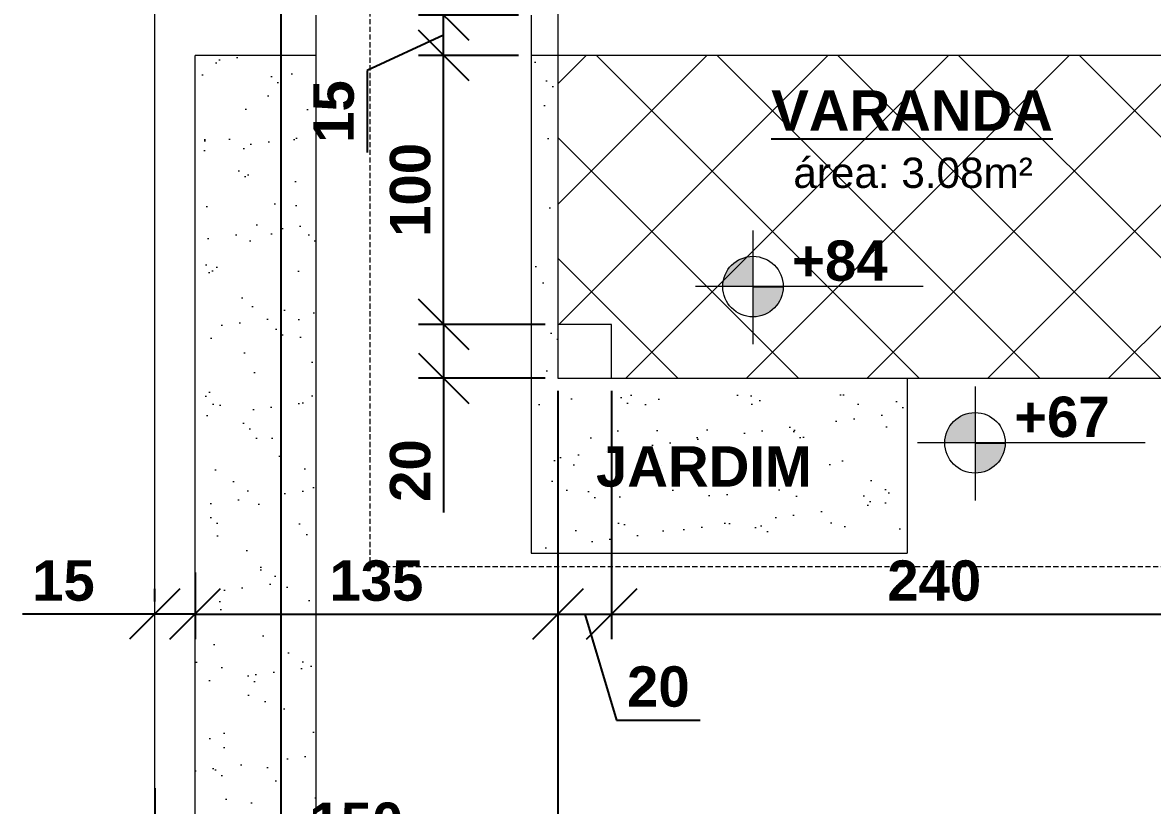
# Model space of a CAD drawing. Header units: centimetres. Extents: x 35234 to 67506, y -7058 to -4021.
# Drawn here: x 35254.7 to 35675, y -5849.1 to -5558.1 of the extents above; entities that cross this region are included whole.
import ezdxf

# ---------------------------------------------------------------- set-up
doc = ezdxf.new("R2010")
doc.units = ezdxf.units.CM
doc.header["$LTSCALE"] = 0.3
doc.linetypes.add('HIDDEN', pattern=[9.525, 6.35, -3.175])
for name, color, linetype, lineweight in [('Cotas', 250, 'Continuous', 5), ('Paredes', 87, 'Continuous', 20), ('Piso', 253, 'Continuous', 5), ('Projeção Cobertura', 52, 'HIDDEN', 15), ('Simbolos', 1, 'Continuous', 13), ('Vegetação', 104, 'Continuous', 13)]:
    doc.layers.add(name, color=color, linetype=linetype, lineweight=lineweight)
doc.layers.add('Texto', color=102, linetype='Continuous')
doc.layers.get('0').off()
doc.styles.add('Cotas', font='')
doc.styles.add('Texto', font='')
doc.styles.get('Cotas').set_extended_font_data('Arial', bold=True)
doc.styles.get('Texto').set_extended_font_data('Arial', bold=True)
doc.dimstyles.new('Cotas', dxfattribs={"dimscale": 0, "dimtxt": 2, "dimasz": 2.5, "dimexe": 1.25, "dimexo": 0.625, "dimtad": 1, "dimtxsty": 'Cotas', "dimblk": 'OBLIQUE', "dimcen": 2.5, "dimclrt": 102, "dimadec": 0, "dimazin": 0, "dimtfac": 1, "dimtmove": 0, "dimatfit": 3, "dimfxl": 1, "dimarcsym": 0})

# ---------------------------------------------------------------- blocks, each defined once
blk = doc.blocks.new('_Oblique')
at = {"color": 0, "linetype": 'ByBlock', "lineweight": -2}
blk.add_line((-0.5, -0.5), (0.5, 0.5), dxfattribs=at)
blk = doc.blocks.new('*D59')
at = {"layer": 'Cotas', "color": 0, "lineweight": -2, "transparency": 16777216}
for p, q in [((35449.11, -5670.31), (35401.9, -5670.31)), ((35411.27, -5670.31), (35411.27, -5690.31)), ((35449.11, -5690.31), (35401.9, -5690.31)), ((35411.27, -5690.31), (35411.27, -5740.19))]:
    blk.add_line(p, q, dxfattribs=at)
at = {"layer": 'Defpoints', "color": 0, "transparency": 16777216}
for p in [(35453.8, -5670.31), (35411.27, -5690.31), (35453.8, -5690.31)]:
    blk.add_point(p, dxfattribs=at)
at = {"layer": 'Cotas', "color": 0, "lineweight": -2, "transparency": 16777216, "xscale": 18.75000088180639, "yscale": 18.75000088180639, "zscale": 18.75000088180639}
for p, rotation in [((35411.27, -5670.31), 90), ((35411.27, -5690.31), 270)]:
    blk.add_blockref('_Oblique', p, dxfattribs=dict(at, rotation=rotation))
at = {"layer": 'Cotas', "color": 102, "transparency": 16777216, "insert": (35398.93, -5724.63), "char_height": 15, "attachment_point": 5, "rotation": 90, "style": 'Cotas'}
blk.add_mtext('20', dxfattribs=at)
blk = doc.blocks.new('*D60')
at = {"layer": 'Cotas', "color": 0, "lineweight": -2, "transparency": 16777216}
for p, q in [((35439.11, -5570.31), (35401.9, -5570.31)), ((35411.27, -5670.31), (35411.27, -5570.31)), ((35449.11, -5670.31), (35401.9, -5670.31))]:
    blk.add_line(p, q, dxfattribs=at)
at = {"layer": 'Defpoints', "color": 0, "transparency": 16777216}
for p in [(35411.27, -5570.31), (35443.8, -5570.31), (35453.8, -5670.31)]:
    blk.add_point(p, dxfattribs=at)
at = {"layer": 'Cotas', "color": 0, "lineweight": -2, "transparency": 16777216, "xscale": 18.75000088180639, "yscale": 18.75000088180639, "zscale": 18.75000088180639}
for p, rotation in [((35411.27, -5570.31), 90), ((35411.27, -5670.31), 270)]:
    blk.add_blockref('_Oblique', p, dxfattribs=dict(at, rotation=rotation))
at = {"layer": 'Cotas', "color": 102, "transparency": 16777216, "insert": (35398.93, -5620.31), "char_height": 15, "attachment_point": 5, "rotation": 90, "style": 'Cotas'}
blk.add_mtext('100', dxfattribs=at)
blk = doc.blocks.new('*D61')
at = {"layer": 'Cotas', "color": 0, "lineweight": -2, "transparency": 16777216}
for p, q in [((35439.11, -5555.31), (35401.9, -5555.31)), ((35411.27, -5570.31), (35411.27, -5555.31)), ((35411.27, -5562.81), (35382.84, -5575.98)), ((35439.11, -5570.31), (35401.9, -5570.31)), ((35382.84, -5575.98), (35382.84, -5606.37))]:
    blk.add_line(p, q, dxfattribs=at)
at = {"layer": 'Defpoints', "color": 0, "transparency": 16777216}
for p in [(35411.27, -5555.31), (35443.8, -5555.31), (35443.8, -5570.31)]:
    blk.add_point(p, dxfattribs=at)
at = {"layer": 'Cotas', "color": 0, "lineweight": -2, "transparency": 16777216, "xscale": 18.75000088180639, "yscale": 18.75000088180639, "zscale": 18.75000088180639}
for p, rotation in [((35411.27, -5555.31), 90), ((35411.27, -5570.31), 270)]:
    blk.add_blockref('_Oblique', p, dxfattribs=dict(at, rotation=rotation))
at = {"layer": 'Cotas', "color": 102, "transparency": 16777216, "insert": (35370.49, -5591.18), "char_height": 15, "attachment_point": 5, "rotation": 90, "style": 'Cotas'}
blk.add_mtext('15', dxfattribs=at)
blk = doc.blocks.new('*D62')
at = {"layer": 'Cotas', "color": 0, "lineweight": -2, "transparency": 16777216}
for p, q in [((35449.11, -5515.31), (35401.9, -5515.31)), ((35411.27, -5555.31), (35411.27, -5515.31)), ((35439.11, -5555.31), (35401.9, -5555.31))]:
    blk.add_line(p, q, dxfattribs=at)
at = {"layer": 'Defpoints', "color": 0, "transparency": 16777216}
for p in [(35411.27, -5515.31), (35453.8, -5515.31), (35443.8, -5555.31)]:
    blk.add_point(p, dxfattribs=at)
at = {"layer": 'Cotas', "color": 0, "lineweight": -2, "transparency": 16777216, "xscale": 18.75000088180639, "yscale": 18.75000088180639, "zscale": 18.75000088180639}
for p, rotation in [((35411.27, -5515.31), 90), ((35411.27, -5555.31), 270)]:
    blk.add_blockref('_Oblique', p, dxfattribs=dict(at, rotation=rotation))
at = {"layer": 'Cotas', "color": 102, "transparency": 16777216, "insert": (35398.93, -5535.31), "char_height": 15, "attachment_point": 5, "rotation": 90, "style": 'Cotas'}
blk.add_mtext('40', dxfattribs=at)
blk = doc.blocks.new('*D19')
at = {"layer": 'Cotas', "color": 0, "lineweight": -2, "transparency": 16777216}
for p, q in [((35350.85, -6075.31), (35350.85, -4640.31)), ((35353.09, -4640.31), (35360.23, -4640.31)), ((35355.87, -6075.31), (35341.48, -6075.31))]:
    blk.add_line(p, q, dxfattribs=at)
at = {"layer": 'Defpoints', "color": 0, "transparency": 16777216}
for p in [(35348.4, -4640.31), (35350.85, -4640.31), (35360.56, -6075.31)]:
    blk.add_point(p, dxfattribs=at)
at = {"layer": 'Cotas', "color": 0, "lineweight": -2, "transparency": 16777216, "xscale": 18.75000088180639, "yscale": 18.75000088180639, "zscale": 18.75000088180639}
for p, rotation in [((35350.85, -4640.31), 90), ((35350.85, -6075.31), 270)]:
    blk.add_blockref('_Oblique', p, dxfattribs=dict(at, rotation=rotation))
at = {"layer": 'Cotas', "color": 102, "transparency": 16777216, "insert": (35338.51, -5357.81), "char_height": 15, "attachment_point": 5, "rotation": 90, "style": 'Cotas'}
blk.add_mtext('1435', dxfattribs=at)
blk = doc.blocks.new('*D20')
at = {"layer": 'Cotas', "color": 0, "lineweight": -2, "transparency": 16777216}
for p, q in [((35318.8, -5762.51), (35318.8, -5787.35)), ((35303.8, -5773.29), (35303.8, -5768.6)), ((35303.8, -5777.97), (35254.66, -5777.97)), ((35318.8, -5777.97), (35303.8, -5777.97))]:
    blk.add_line(p, q, dxfattribs=at)
at = {"layer": 'Defpoints', "color": 0, "transparency": 16777216}
for p in [(35318.8, -5757.82), (35303.8, -5777.97), (35318.8, -5777.97)]:
    blk.add_point(p, dxfattribs=at)
at = {"layer": 'Cotas', "color": 0, "lineweight": -2, "transparency": 16777216, "xscale": 18.75000088180639, "yscale": 18.75000088180639, "zscale": 18.75000088180639, "rotation": 180}
blk.add_blockref('_Oblique', (35303.8, -5777.97), dxfattribs=at)
at = {"layer": 'Cotas', "color": 0, "lineweight": -2, "transparency": 16777216, "xscale": 18.75000088180639, "yscale": 18.75000088180639, "zscale": 18.75000088180639}
blk.add_blockref('_Oblique', (35318.8, -5777.97), dxfattribs=at)
at = {"layer": 'Cotas', "color": 102, "transparency": 16777216, "insert": (35269.86, -5765.63), "char_height": 15, "attachment_point": 5, "style": 'Cotas'}
blk.add_mtext('15', dxfattribs=at)
blk = doc.blocks.new('*D21')
at = {"layer": 'Cotas', "color": 0, "lineweight": -2, "transparency": 16777216}
for p, q in [((35453.8, -5695), (35453.8, -5787.35)), ((35318.8, -5762.51), (35318.8, -5787.35)), ((35318.8, -5777.97), (35453.8, -5777.97))]:
    blk.add_line(p, q, dxfattribs=at)
at = {"layer": 'Defpoints', "color": 0, "transparency": 16777216}
for p in [(35453.8, -5690.31), (35318.8, -5757.82), (35453.8, -5777.97)]:
    blk.add_point(p, dxfattribs=at)
at = {"layer": 'Cotas', "color": 0, "lineweight": -2, "transparency": 16777216, "xscale": 18.75000088180639, "yscale": 18.75000088180639, "zscale": 18.75000088180639, "rotation": 180}
blk.add_blockref('_Oblique', (35318.8, -5777.97), dxfattribs=at)
at = {"layer": 'Cotas', "color": 0, "lineweight": -2, "transparency": 16777216, "xscale": 18.75000088180639, "yscale": 18.75000088180639, "zscale": 18.75000088180639}
blk.add_blockref('_Oblique', (35453.8, -5777.97), dxfattribs=at)
at = {"layer": 'Cotas', "color": 102, "transparency": 16777216, "insert": (35386.3, -5765.63), "char_height": 15, "attachment_point": 5, "style": 'Cotas'}
blk.add_mtext('135', dxfattribs=at)
blk = doc.blocks.new('*D22')
at = {"layer": 'Cotas', "color": 0, "lineweight": -2, "transparency": 16777216}
for p, q in [((35453.8, -5695), (35453.8, -5787.35)), ((35473.8, -5695), (35473.8, -5787.35)), ((35453.8, -5777.97), (35473.8, -5777.97)), ((35463.8, -5777.97), (35475.62, -5817.36)), ((35475.62, -5817.36), (35506.74, -5817.36))]:
    blk.add_line(p, q, dxfattribs=at)
at = {"layer": 'Defpoints', "color": 0, "transparency": 16777216}
for p in [(35453.8, -5690.31), (35473.8, -5690.31), (35473.8, -5777.97)]:
    blk.add_point(p, dxfattribs=at)
at = {"layer": 'Cotas', "color": 0, "lineweight": -2, "transparency": 16777216, "xscale": 18.75000088180639, "yscale": 18.75000088180639, "zscale": 18.75000088180639, "rotation": 180}
blk.add_blockref('_Oblique', (35453.8, -5777.97), dxfattribs=at)
at = {"layer": 'Cotas', "color": 0, "lineweight": -2, "transparency": 16777216, "xscale": 18.75000088180639, "yscale": 18.75000088180639, "zscale": 18.75000088180639}
blk.add_blockref('_Oblique', (35473.8, -5777.97), dxfattribs=at)
at = {"layer": 'Cotas', "color": 102, "transparency": 16777216, "insert": (35491.18, -5805.01), "char_height": 15, "attachment_point": 5, "style": 'Cotas'}
blk.add_mtext('20', dxfattribs=at)
blk = doc.blocks.new('*D23')
at = {"layer": 'Cotas', "color": 0, "lineweight": -2, "transparency": 16777216}
for p, q in [((35473.8, -5695), (35473.8, -5787.35)), ((35713.8, -5695), (35713.8, -5787.35)), ((35473.8, -5777.97), (35713.8, -5777.97))]:
    blk.add_line(p, q, dxfattribs=at)
at = {"layer": 'Defpoints', "color": 0, "transparency": 16777216}
for p in [(35473.8, -5690.31), (35713.8, -5690.31), (35713.8, -5777.97)]:
    blk.add_point(p, dxfattribs=at)
at = {"layer": 'Cotas', "color": 0, "lineweight": -2, "transparency": 16777216, "xscale": 18.75000088180639, "yscale": 18.75000088180639, "zscale": 18.75000088180639, "rotation": 180}
blk.add_blockref('_Oblique', (35473.8, -5777.97), dxfattribs=at)
at = {"layer": 'Cotas', "color": 0, "lineweight": -2, "transparency": 16777216, "xscale": 18.75000088180639, "yscale": 18.75000088180639, "zscale": 18.75000088180639}
blk.add_blockref('_Oblique', (35713.8, -5777.97), dxfattribs=at)
at = {"layer": 'Cotas', "color": 102, "transparency": 16777216, "insert": (35593.8, -5765.63), "char_height": 15, "attachment_point": 5, "style": 'Cotas'}
blk.add_mtext('240', dxfattribs=at)
blk = doc.blocks.new('*D30')
at = {"layer": 'Cotas', "color": 0, "lineweight": -2, "transparency": 16777216}
for p, q in [((35453.8, -5695), (35453.8, -5877.37)), ((35303.8, -5842.66), (35303.8, -5877.37)), ((35303.8, -5867.99), (35453.8, -5867.99))]:
    blk.add_line(p, q, dxfattribs=at)
at = {"layer": 'Defpoints', "color": 0, "transparency": 16777216}
for p in [(35453.8, -5690.31), (35303.8, -5837.97), (35453.8, -5867.99)]:
    blk.add_point(p, dxfattribs=at)
at = {"layer": 'Cotas', "color": 0, "lineweight": -2, "transparency": 16777216, "xscale": 18.75000088180639, "yscale": 18.75000088180639, "zscale": 18.75000088180639, "rotation": 180}
blk.add_blockref('_Oblique', (35303.8, -5867.99), dxfattribs=at)
at = {"layer": 'Cotas', "color": 0, "lineweight": -2, "transparency": 16777216, "xscale": 18.75000088180639, "yscale": 18.75000088180639, "zscale": 18.75000088180639}
blk.add_blockref('_Oblique', (35453.8, -5867.99), dxfattribs=at)
at = {"layer": 'Cotas', "color": 102, "transparency": 16777216, "insert": (35378.8, -5855.64), "char_height": 15, "attachment_point": 5, "style": 'Cotas'}
blk.add_mtext('150', dxfattribs=at)
blk = doc.blocks.new('*D31')
at = {"layer": 'Cotas', "color": 0, "lineweight": -2, "transparency": 16777216}
for p, q in [((35453.8, -5695), (35453.8, -5877.37)), ((36153.8, -5695), (36153.8, -5877.37)), ((35453.8, -5867.99), (36153.8, -5867.99))]:
    blk.add_line(p, q, dxfattribs=at)
at = {"layer": 'Defpoints', "color": 0, "transparency": 16777216}
for p in [(35453.8, -5690.31), (36153.8, -5690.31), (36153.8, -5867.99)]:
    blk.add_point(p, dxfattribs=at)
at = {"layer": 'Cotas', "color": 0, "lineweight": -2, "transparency": 16777216, "xscale": 18.75000088180639, "yscale": 18.75000088180639, "zscale": 18.75000088180639, "rotation": 180}
blk.add_blockref('_Oblique', (35453.8, -5867.99), dxfattribs=at)
at = {"layer": 'Cotas', "color": 0, "lineweight": -2, "transparency": 16777216, "xscale": 18.75000088180639, "yscale": 18.75000088180639, "zscale": 18.75000088180639}
blk.add_blockref('_Oblique', (36153.8, -5867.99), dxfattribs=at)
at = {"layer": 'Cotas', "color": 102, "transparency": 16777216, "insert": (35803.8, -5855.64), "char_height": 15, "attachment_point": 5, "style": 'Cotas'}
blk.add_mtext('700', dxfattribs=at)

msp = doc.modelspace()

# ---------------------------------------------------------------- hatches: boundary and pattern name
at = {"layer": 'Piso'}
h = msp.add_hatch(dxfattribs=at)
h.set_pattern_fill('ANSI37', color=256, scale=10)
h.set_pattern_definition([(45, (-1352.788, 268.743), (-22.45064, 22.45064), []), (135, (-1352.788, 268.743), (-22.45064, -22.45064), [])])
h.paths.add_polyline_path([(35713.802, -5585.312), (35713.802, -5570.312), (35453.802, -5570.312), (35453.802, -5670.312), (35473.802, -5670.312), (35473.802, -5690.312), (35713.802, -5690.312), (35713.802, -5665.312)])
h.paths.add_polyline_path([(35537.636, -5656.344), (35526.387, -5656.344), (35526.387, -5667.495, 0.4116619)], flags=16)
h.paths.add_polyline_path([(35536.325, -5662.343), (35579.37, -5662.343), (35579.37, -5631.432), (35536.325, -5631.432)], flags=24)
h.paths.add_polyline_path([(35529.424, -5626.708), (35641.709, -5626.708), (35641.709, -5575.596), (35529.424, -5575.596)], flags=24)
at = {"layer": 'Simbolos'}
h = msp.add_hatch(color=256, dxfattribs=at)
h.dxf.hatch_style = 1
h.paths.add_polyline_path([(35526.387, -5656.246), (35526.387, -5644.996, 0.4142136), (35515.137, -5656.246)])
h.paths.add_polyline_path([(35537.636, -5656.344), (35526.387, -5656.344), (35526.387, -5667.495, 0.4116619)])
h = msp.add_hatch(color=256, dxfattribs=at)
h.dxf.hatch_style = 1
h.paths.add_polyline_path([(35608.989, -5714.313), (35608.989, -5703.064, 0.4142136), (35597.739, -5714.313)])
h.paths.add_polyline_path([(35620.238, -5714.412), (35608.989, -5714.412), (35608.989, -5725.563, 0.4116619)])
at = {"layer": 'Vegetação'}
h = msp.add_hatch(dxfattribs=at)
h.set_pattern_fill('AR-SAND', color=256, scale=0.5)
h.set_pattern_definition([(37.5, (-4727.36, -487.514), (-0.800016, 24.470662), [0, -19.304, 0, -21.59, 0, -20.6375]), (7.5, (-4727.36, -487.514), (22.476164, 35.841255), [0, -10.414, 0, -17.399, 0, -6.6675]), (327.5, (-4742.98, -487.514), (39.549619, 0.071859), [0, -6.35, 0, -22.86, 0, -29.845]), (317.5, (-4742.98, -487.514), (38.177823, 11.146466), [0, -3.175, 0, -14.986, 0, -17.145])])
h.paths.add_polyline_path([(35363.802, -5570.312), (35318.802, -5570.312), (35318.802, -5883.638, -0.4957288), (35366.989, -5946.98, 0.4914557), (35414.489, -6010.316, -0.4101938), (35463.802, -6060.312), (35463.802, -5855.312), (35363.802, -5855.312)])
h.paths.add_polyline_path([(35318.802, -5893.638), (35318.802, -6060.312), (35453.802, -6060.312, 0.4101938), (35414.352, -6020.315, -0.4914557), (35357.352, -5944.311, 0.4957288)], flags=17)
h.paths.add_polyline_path([(35803.802, -6010.312), (35623.802, -6010.312, 0.4142136), (35583.802, -6050.312), (35803.802, -6050.312)], flags=17)
h.paths.add_polyline_path([(35803.802, -5855.312), (35573.802, -5855.312), (35573.802, -6050.312, -0.4142136), (35623.802, -6000.312), (35803.802, -6000.312)])
h.paths.add_polyline_path([(35583.802, -5690.312), (35473.802, -5690.312), (35453.802, -5690.312), (35453.802, -5670.312), (35453.802, -5570.312), (35443.802, -5570.312), (35443.802, -5755.312), (35583.802, -5755.312)])
h.paths.add_polyline_path([(35868.802, -5690.312), (35768.802, -5690.312), (35713.802, -5690.312), (35683.802, -5690.312), (35683.802, -5755.312), (35868.802, -5755.312)])
h.paths.add_polyline_path([(35357.259, -5871.238), (35399.721, -5871.238), (35399.721, -5840.327), (35357.259, -5840.327)], flags=24)
h.paths.add_polyline_path([(35375.255, -5936.817), (35463.086, -5936.817), (35463.086, -5905.907), (35375.255, -5905.907)], flags=24)
h.paths.add_polyline_path([(35782.642, -5871.238), (35825.105, -5871.238), (35825.105, -5840.327), (35782.642, -5840.327)], flags=9)
h.paths.add_polyline_path([(35691.14, -5936.817), (35778.97, -5936.817), (35778.97, -5905.907), (35691.14, -5905.907)], flags=24)
h.paths.add_polyline_path([(35463.876, -5738.795), (35551.707, -5738.795), (35551.707, -5707.884), (35463.876, -5707.884)], flags=24)
h.paths.add_polyline_path([(35767.682, -5709.689), (35869.454, -5709.689), (35869.454, -5686.506), (35767.682, -5686.506)], flags=9)
h.paths.add_polyline_path([(35722.381, -5738.795), (35810.212, -5738.795), (35810.212, -5707.884), (35722.381, -5707.884)], flags=24)

# ---------------------------------------------------------------- linework, layer by layer
at = {"layer": 'Paredes'}
for p, q in [((35453.802, -5515.312), (35453.802, -5570.312)), ((35363.802, -5555.312), (35363.802, -5570.312)), ((35443.802, -5555.312), (35443.802, -5570.312)), ((35363.802, -5570.312), (35318.802, -5570.312)), ((35453.802, -5570.312), (35443.802, -5570.312)), ((35713.802, -5570.312), (35453.802, -5570.312)), ((35453.802, -5670.312), (35453.802, -5690.312)), ((35453.802, -5690.312), (35473.802, -5690.312))]:
    msp.add_line(p, q, dxfattribs=at)
for points in [[(35473.802, -6075.312), (35303.802, -6075.312), (35303.802, -4640.312), (36303.802, -4640.312), (36303.802, -6075.312), (36228.802, -6075.312)], [(35473.802, -6060.312), (35318.802, -6060.312), (35318.802, -5570.312)]]:
    msp.add_lwpolyline(points, dxfattribs=at)
msp.add_lwpolyline([(35453.802, -5690.312), (35473.802, -5690.312), (35473.802, -5670.312), (35453.802, -5670.312)], close=True, dxfattribs=at)
at = {"layer": 'Piso'}
for p, q in [((35363.802, -5570.312), (35363.802, -5855.312)), ((35443.802, -5570.312), (35443.802, -5755.312)), ((35453.802, -5570.312), (35453.802, -5670.312)), ((35473.802, -5690.312), (35713.802, -5690.312)), ((35583.802, -5690.312), (35583.802, -5755.312)), ((35443.802, -5755.312), (35583.802, -5755.312))]:
    msp.add_line(p, q, dxfattribs=at)
at = {"layer": 'Projeção Cobertura'}
for p, q in [((35383.802, -4785.312), (35383.802, -5760.312)), ((35383.802, -5760.312), (36223.802, -5760.312))]:
    msp.add_line(p, q, dxfattribs=at)
at = {"layer": 'Simbolos'}
for p, q in [((35526.387, -5635.361), (35526.387, -5677.681)), ((35589.655, -5656.246), (35504.953, -5656.246)), ((35526.387, -5656.344), (35537.636, -5656.344)), ((35608.989, -5693.428), (35608.989, -5735.748)), ((35672.257, -5714.313), (35587.555, -5714.313)), ((35608.989, -5714.412), (35620.238, -5714.412))]:
    msp.add_line(p, q, dxfattribs=at)
for centre in [(35526.387, -5656.246), (35608.989, -5714.313)]:
    msp.add_circle(centre, 11.25, dxfattribs=at)

# ---------------------------------------------------------------- texts
at = {"layer": 'Texto', "char_height": 15, "attachment_point": 1, "style": 'Texto'}
for s, width, gutter_width, insert in [('\\pi1.40225;{\\LVARANDA\\P\\pi9.61209;\\fArial|b0|i0|c0|p34;\\H0.75x;\\lárea: 3.08m²}', 107.49753, 12.5, (35531.782, -5583.316)), ('+84', 15, 2, (35540.944, -5639.091)), ('+67', 5.76926, 2, (35623.546, -5697.158)), ('\\pi14.50422;JARDIM', 107.49753, 12.5, (35453.48, -5715.604))]:
    msp.add_mtext_dynamic_manual_height_columns(s, width=width, gutter_width=gutter_width, heights=[0], dxfattribs=dict(at, insert=insert))

# ---------------------------------------------------------------- dimensions: what is measured, and where the dimension line sits
at = {"layer": 'Cotas'}
for base, p1, p2, override, picture, middle in [((35350.853, -4640.312), (35360.558, -6075.312), (35348.404, -4640.312), {"dimscale": 7.5}, '*D19', (35338.506, -5357.812)), ((35411.274, -5515.312), (35443.802, -5555.312), (35453.802, -5515.312), {"dimscale": 7.5, "dimtmove": 1}, '*D62', (35398.928, -5535.312)), ((35411.274, -5570.312), (35453.802, -5670.312), (35443.802, -5570.312), {"dimscale": 7.5, "dimtmove": 1}, '*D60', (35398.928, -5620.312)), ((35411.274, -5690.312), (35453.802, -5670.312), (35453.802, -5690.312), {"dimscale": 7.5}, '*D59', (35398.928, -5724.626))]:
    dim = msp.add_linear_dim(base=base, p1=p1, p2=p2, angle=90, dimstyle='Cotas', override=override, dxfattribs=at)
    dim.commit()
    dim.dimension.update_dxf_attribs({"geometry": picture, "text_midpoint": middle})
dim = msp.add_linear_dim(base=(35411.274, -5555.312), p1=(35443.802, -5570.312), p2=(35443.802, -5555.312), angle=90, dimstyle='Cotas', override={"dimscale": 7.5, "dimtmove": 1}, dxfattribs=at)
dim.commit()
dim.dimension.update_dxf_attribs({"geometry": '*D61', "text_midpoint": (35382.838, -5580.668), "dimtype": 160})
for base, p1, p2, override, picture, middle in [((35453.802, -5867.991), (35303.802, -5837.971), (35453.802, -5690.312), {"dimscale": 7.5}, '*D30', (35378.802, -5855.644)), ((35453.802, -5777.973), (35318.802, -5757.818), (35453.802, -5690.312), {"dimscale": 7.5, "dimtmove": 1}, '*D21', (35386.302, -5765.627)), ((35473.802, -5777.973), (35453.802, -5690.312), (35473.802, -5690.312), {"dimscale": 7.5, "dimtmove": 1}, '*D22', (35480.304, -5805.009)), ((36153.802, -5867.991), (35453.802, -5690.312), (36153.802, -5690.312), {"dimscale": 7.5, "dimtmove": 1}, '*D31', (35803.802, -5855.644)), ((35713.802, -5777.973), (35473.802, -5690.312), (35713.802, -5690.312), {"dimscale": 7.5, "dimtmove": 1}, '*D23', (35593.802, -5765.627))]:
    dim = msp.add_linear_dim(base=base, p1=p1, p2=p2, dimstyle='Cotas', override=override, dxfattribs=at)
    dim.commit()
    dim.dimension.update_dxf_attribs({"geometry": picture, "text_midpoint": middle})
dim = msp.add_linear_dim(base=(35318.802, -5777.973), p1=(35303.802, -5777.973), p2=(35318.802, -5757.818), dimstyle='Cotas', override={"dimscale": 7.5}, dxfattribs=at)
dim.commit()
dim.dimension.update_dxf_attribs({"geometry": '*D20', "text_midpoint": (35269.856, -5777.973), "dimtype": 160})

doc.saveas('drawing.dxf')
